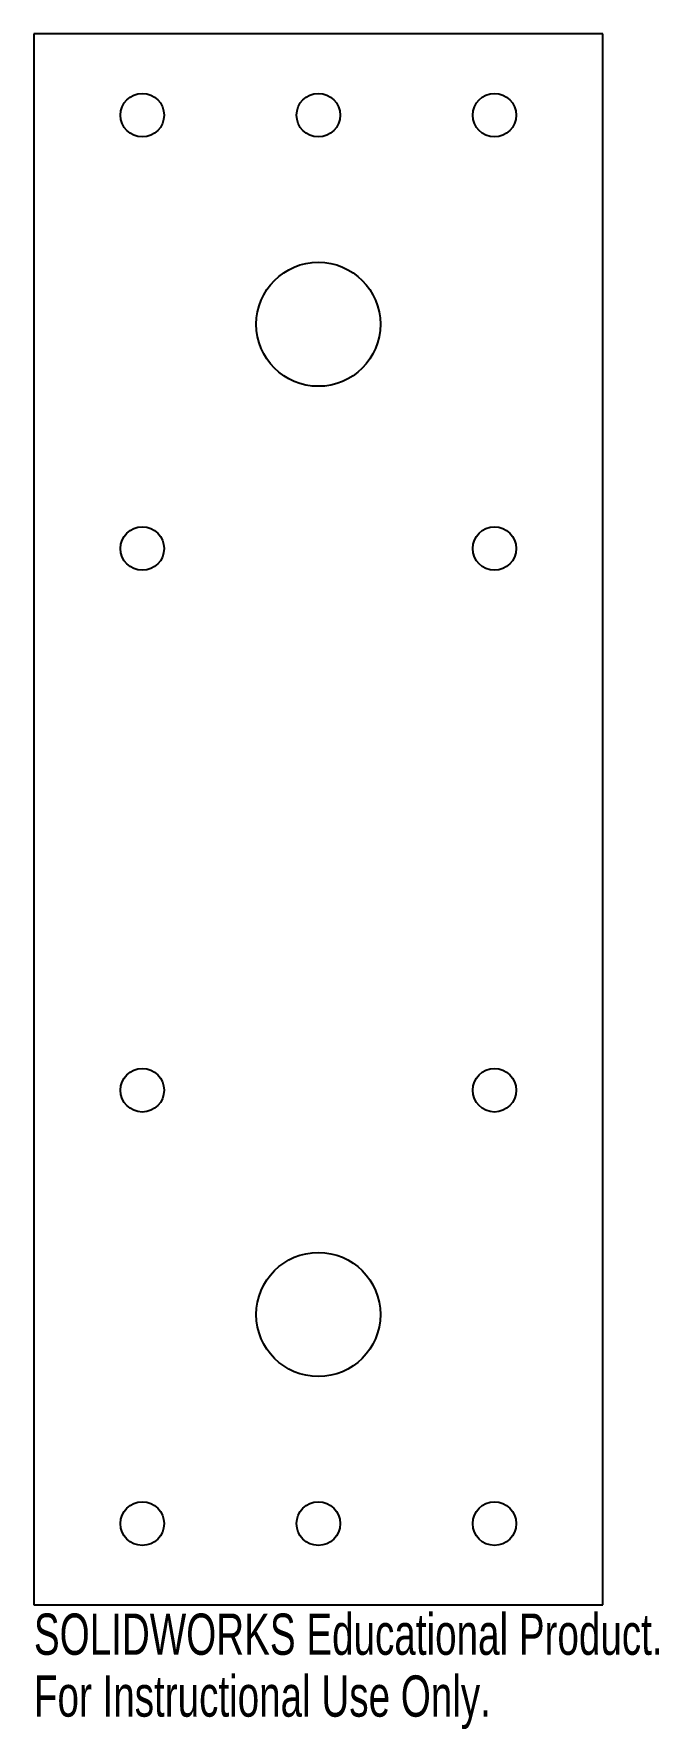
# Model space of a CAD drawing. Header units: inches. Extents: x -1.31 to 1.57, y -4.2 to 3.62.
import ezdxf

# ---------------------------------------------------------------- set-up
doc = ezdxf.new("R2010")
doc.units = ezdxf.units.IN
doc.header["$MEASUREMENT"] = 0
doc.styles.add('SLDTEXTSTYLE0', font='TXT', dxfattribs={"width": 0.7})

msp = doc.modelspace()

# ---------------------------------------------------------------- linework, layer by layer
at = {"color": 7, "linetype": 'Continuous', "lineweight": 25}
for p, q in [((-1.3125, 3.625), (-1.3125, -3.625)), ((1.3125, 3.625), (-1.3125, 3.625)), ((1.3125, -3.625), (1.3125, 3.625)), ((-1.3125, -3.625), (1.3125, -3.625))]:
    msp.add_line(p, q, dxfattribs=at)
for centre, radius in [((-0.8125, 3.25), 0.1005), ((0, 3.25), 0.1005), ((0.8125, 3.25), 0.1005), ((0, 2.285), 0.2864), ((-0.8125, 1.25), 0.1005), ((0.8125, 1.25), 0.1005), ((-0.8125, -1.25), 0.1005), ((0.8125, -1.25), 0.1005), ((0, -2.285), 0.2864), ((-0.8125, -3.25), 0.1005), ((0, -3.25), 0.1005), ((0.8125, -3.25), 0.1005)]:
    msp.add_circle(centre, radius, dxfattribs=at)

# ---------------------------------------------------------------- texts
at = {"color": 7, "linetype": 'Continuous', "char_height": 0.1903, "attachment_point": 1, "style": 'SLDTEXTSTYLE0'}
for s, insert in [('SOLIDWORKS Educational Product.', (-1.3125, -3.6651)), ('For Instructional Use Only.', (-1.3125, -3.9506))]:
    msp.add_mtext(s, dxfattribs=dict(at, insert=insert))

doc.saveas('drawing.dxf')
